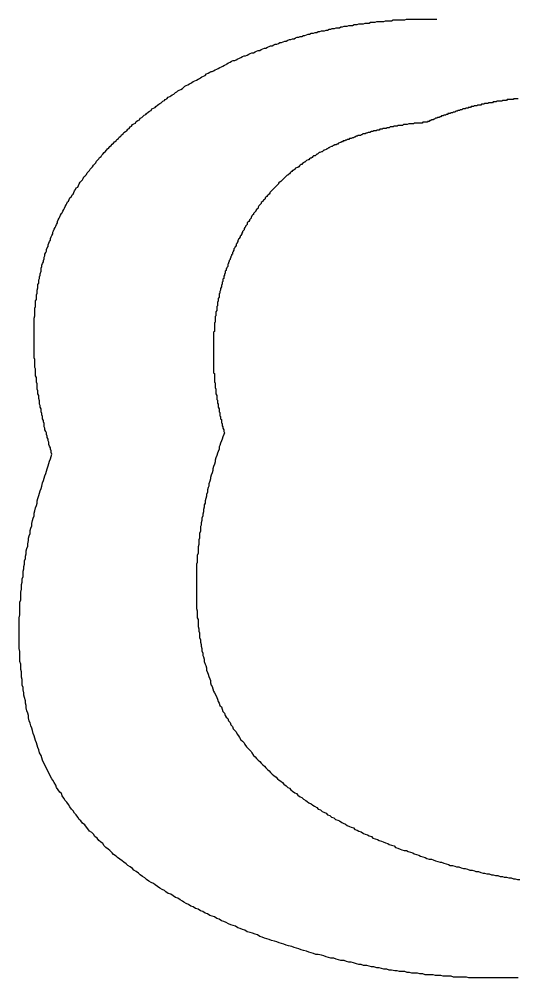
# Model space of a CAD drawing. Extents: x 83 to 239, y 31 to 153.
# Drawn here: x 152.064 to 152.703, y 141.967 to 143.195 of the extents above; entities that cross this region are included whole.
import ezdxf

# ---------------------------------------------------------------- set-up
doc = ezdxf.new("R2010")
doc.units = 0
doc.layers.get('0').update_dxf_attribs({"linetype": 'CONTINUOUS'})

msp = doc.modelspace()

# ---------------------------------------------------------------- linework, layer by layer
at = {"color": 7}
for points in [[(152.106, 142.638, 0), (152.105, 142.64, 0), (152.105, 142.642, 0), (152.104, 142.644, 0), (152.104, 142.646, 0), (152.103, 142.648, 0), (152.102, 142.65, 0), (152.102, 142.653, 0), (152.101, 142.655, 0), (152.101, 142.657, 0), (152.1, 142.659, 0), (152.1, 142.661, 0), (152.099, 142.663, 0), (152.099, 142.665, 0), (152.098, 142.667, 0), (152.097, 142.669, 0), (152.097, 142.671, 0), (152.096, 142.673, 0), (152.096, 142.675, 0), (152.096, 142.677, 0), (152.095, 142.679, 0), (152.095, 142.681, 0), (152.094, 142.683, 0), (152.094, 142.686, 0), (152.093, 142.688, 0), (152.093, 142.69, 0), (152.092, 142.692, 0), (152.092, 142.694, 0), (152.092, 142.696, 0), (152.091, 142.698, 0), (152.091, 142.7, 0), (152.09, 142.702, 0), (152.09, 142.704, 0), (152.09, 142.706, 0), (152.089, 142.709, 0), (152.089, 142.711, 0), (152.089, 142.713, 0), (152.088, 142.715, 0), (152.088, 142.717, 0), (152.088, 142.719, 0), (152.087, 142.721, 0), (152.087, 142.723, 0), (152.087, 142.725, 0), (152.087, 142.728, 0), (152.086, 142.73, 0), (152.086, 142.732, 0), (152.086, 142.734, 0), (152.086, 142.736, 0), (152.085, 142.738, 0), (152.085, 142.74, 0), (152.085, 142.742, 0), (152.085, 142.744, 0), (152.085, 142.747, 0), (152.084, 142.749, 0), (152.084, 142.751, 0), (152.084, 142.753, 0), (152.084, 142.755, 0), (152.084, 142.757, 0), (152.084, 142.759, 0), (152.083, 142.761, 0), (152.083, 142.764, 0), (152.083, 142.766, 0), (152.083, 142.768, 0), (152.083, 142.77, 0), (152.083, 142.772, 0), (152.083, 142.774, 0), (152.083, 142.776, 0), (152.083, 142.778, 0), (152.083, 142.781, 0), (152.083, 142.783, 0), (152.083, 142.785, 0), (152.083, 142.787, 0), (152.083, 142.789, 0), (152.083, 142.791, 0), (152.083, 142.793, 0), (152.083, 142.795, 0), (152.083, 142.798, 0), (152.083, 142.8, 0), (152.083, 142.802, 0), (152.083, 142.804, 0), (152.083, 142.806, 0), (152.083, 142.808, 0), (152.083, 142.81, 0), (152.083, 142.812, 0), (152.084, 142.815, 0), (152.084, 142.817, 0), (152.084, 142.819, 0), (152.084, 142.821, 0), (152.084, 142.823, 0), (152.084, 142.825, 0), (152.085, 142.827, 0), (152.085, 142.829, 0), (152.085, 142.832, 0), (152.085, 142.834, 0), (152.086, 142.836, 0), (152.086, 142.838, 0), (152.086, 142.84, 0), (152.086, 142.842, 0), (152.087, 142.844, 0), (152.087, 142.846, 0), (152.087, 142.848, 0), (152.088, 142.851, 0), (152.088, 142.853, 0), (152.088, 142.855, 0), (152.089, 142.857, 0), (152.089, 142.859, 0), (152.089, 142.861, 0), (152.09, 142.863, 0), (152.09, 142.865, 0), (152.091, 142.867, 0), (152.091, 142.869, 0), (152.092, 142.872, 0), (152.092, 142.874, 0), (152.092, 142.876, 0), (152.093, 142.878, 0), (152.093, 142.88, 0), (152.094, 142.882, 0), (152.095, 142.884, 0), (152.095, 142.886, 0), (152.096, 142.888, 0), (152.096, 142.89, 0), (152.097, 142.892, 0), (152.097, 142.894, 0), (152.098, 142.896, 0), (152.099, 142.898, 0), (152.099, 142.9, 0), (152.1, 142.902, 0), (152.101, 142.904, 0), (152.101, 142.906, 0), (152.102, 142.908, 0), (152.103, 142.91, 0), (152.104, 142.912, 0), (152.104, 142.914, 0), (152.105, 142.916, 0), (152.106, 142.918, 0), (152.107, 142.92, 0), (152.107, 142.922, 0), (152.108, 142.924, 0), (152.109, 142.926, 0), (152.11, 142.928, 0), (152.111, 142.93, 0), (152.112, 142.932, 0), (152.113, 142.934, 0), (152.113, 142.936, 0), (152.114, 142.938, 0), (152.115, 142.94, 0), (152.116, 142.942, 0), (152.117, 142.944, 0), (152.118, 142.946, 0), (152.119, 142.947, 0), (152.12, 142.949, 0), (152.121, 142.951, 0), (152.122, 142.953, 0), (152.123, 142.955, 0), (152.124, 142.957, 0), (152.125, 142.959, 0), (152.126, 142.961, 0), (152.127, 142.962, 0), (152.128, 142.964, 0), (152.129, 142.966, 0), (152.131, 142.968, 0), (152.132, 142.97, 0), (152.133, 142.971, 0), (152.134, 142.973, 0), (152.135, 142.975, 0), (152.136, 142.977, 0), (152.137, 142.979, 0), (152.139, 142.98, 0), (152.14, 142.982, 0), (152.141, 142.984, 0), (152.142, 142.986, 0), (152.143, 142.987, 0), (152.145, 142.989, 0), (152.146, 142.991, 0), (152.147, 142.993, 0), (152.148, 142.994, 0), (152.15, 142.996, 0), (152.151, 142.998, 0), (152.152, 142.999, 0), (152.154, 143.001, 0), (152.155, 143.003, 0), (152.156, 143.004, 0), (152.158, 143.006, 0), (152.159, 143.008, 0), (152.16, 143.009, 0), (152.162, 143.011, 0), (152.163, 143.013, 0), (152.164, 143.014, 0), (152.166, 143.016, 0), (152.167, 143.018, 0), (152.169, 143.019, 0), (152.17, 143.021, 0), (152.171, 143.022, 0), (152.173, 143.024, 0), (152.174, 143.025, 0), (152.176, 143.027, 0), (152.177, 143.029, 0), (152.179, 143.03, 0), (152.18, 143.032, 0), (152.182, 143.033, 0), (152.183, 143.035, 0), (152.185, 143.036, 0), (152.186, 143.038, 0), (152.188, 143.039, 0), (152.189, 143.041, 0), (152.191, 143.042, 0), (152.192, 143.044, 0), (152.194, 143.045, 0), (152.195, 143.047, 0), (152.197, 143.048, 0), (152.198, 143.05, 0), (152.2, 143.051, 0), (152.202, 143.052, 0), (152.203, 143.054, 0), (152.205, 143.055, 0), (152.206, 143.057, 0), (152.208, 143.058, 0), (152.209, 143.06, 0), (152.211, 143.061, 0), (152.213, 143.062, 0), (152.214, 143.064, 0), (152.216, 143.065, 0), (152.218, 143.066, 0), (152.219, 143.068, 0), (152.221, 143.069, 0), (152.222, 143.07, 0), (152.224, 143.072, 0), (152.226, 143.073, 0), (152.227, 143.074, 0), (152.229, 143.076, 0), (152.231, 143.077, 0), (152.233, 143.078, 0), (152.234, 143.08, 0), (152.236, 143.081, 0), (152.238, 143.082, 0), (152.239, 143.083, 0), (152.241, 143.085, 0), (152.243, 143.086, 0), (152.244, 143.087, 0), (152.246, 143.088, 0), (152.248, 143.09, 0), (152.25, 143.091, 0), (152.251, 143.092, 0), (152.253, 143.093, 0), (152.255, 143.095, 0), (152.257, 143.096, 0), (152.258, 143.097, 0), (152.26, 143.098, 0), (152.262, 143.099, 0), (152.264, 143.101, 0), (152.266, 143.102, 0), (152.267, 143.103, 0), (152.269, 143.104, 0), (152.271, 143.105, 0), (152.273, 143.106, 0), (152.274, 143.107, 0), (152.276, 143.109, 0), (152.278, 143.11, 0), (152.28, 143.111, 0), (152.282, 143.112, 0), (152.284, 143.113, 0), (152.285, 143.114, 0), (152.287, 143.115, 0), (152.289, 143.116, 0), (152.291, 143.117, 0), (152.293, 143.118, 0), (152.295, 143.119, 0), (152.296, 143.12, 0), (152.298, 143.121, 0), (152.3, 143.122, 0), (152.302, 143.123, 0), (152.304, 143.125, 0), (152.306, 143.126, 0), (152.308, 143.127, 0), (152.31, 143.128, 0), (152.311, 143.128, 0), (152.313, 143.129, 0), (152.315, 143.13, 0), (152.317, 143.131, 0), (152.319, 143.132, 0), (152.321, 143.133, 0), (152.323, 143.134, 0), (152.325, 143.135, 0), (152.327, 143.136, 0), (152.329, 143.137, 0), (152.33, 143.138, 0), (152.332, 143.139, 0), (152.334, 143.14, 0), (152.336, 143.141, 0), (152.338, 143.142, 0), (152.34, 143.142, 0), (152.342, 143.143, 0), (152.344, 143.144, 0), (152.346, 143.145, 0), (152.348, 143.146, 0), (152.35, 143.147, 0), (152.352, 143.148, 0), (152.354, 143.148, 0), (152.356, 143.149, 0), (152.358, 143.15, 0), (152.36, 143.151, 0), (152.362, 143.152, 0), (152.364, 143.152, 0), (152.366, 143.153, 0), (152.368, 143.154, 0), (152.37, 143.155, 0), (152.372, 143.155, 0), (152.374, 143.156, 0), (152.376, 143.157, 0), (152.378, 143.158, 0), (152.38, 143.158, 0), (152.382, 143.159, 0), (152.384, 143.16, 0), (152.386, 143.161, 0), (152.388, 143.161, 0), (152.39, 143.162, 0), (152.392, 143.163, 0), (152.394, 143.163, 0), (152.396, 143.164, 0), (152.398, 143.165, 0), (152.4, 143.165, 0), (152.402, 143.166, 0), (152.404, 143.167, 0), (152.406, 143.167, 0), (152.408, 143.168, 0), (152.41, 143.169, 0), (152.412, 143.169, 0), (152.414, 143.17, 0), (152.416, 143.17, 0), (152.418, 143.171, 0), (152.42, 143.172, 0), (152.422, 143.172, 0), (152.424, 143.173, 0), (152.426, 143.173, 0), (152.428, 143.174, 0), (152.43, 143.174, 0), (152.432, 143.175, 0), (152.434, 143.176, 0), (152.436, 143.176, 0), (152.438, 143.177, 0), (152.441, 143.177, 0), (152.443, 143.178, 0), (152.445, 143.178, 0), (152.447, 143.179, 0), (152.449, 143.179, 0), (152.451, 143.18, 0), (152.453, 143.18, 0), (152.455, 143.18, 0), (152.457, 143.181, 0), (152.459, 143.181, 0), (152.461, 143.182, 0), (152.463, 143.182, 0), (152.465, 143.183, 0), (152.468, 143.183, 0), (152.47, 143.184, 0), (152.472, 143.184, 0), (152.474, 143.184, 0), (152.476, 143.185, 0), (152.478, 143.185, 0), (152.48, 143.186, 0), (152.482, 143.186, 0), (152.484, 143.186, 0), (152.486, 143.187, 0), (152.488, 143.187, 0), (152.491, 143.187, 0), (152.493, 143.188, 0), (152.495, 143.188, 0), (152.497, 143.188, 0), (152.499, 143.189, 0), (152.501, 143.189, 0), (152.503, 143.189, 0), (152.505, 143.189, 0), (152.507, 143.19, 0), (152.509, 143.19, 0), (152.512, 143.19, 0), (152.514, 143.191, 0), (152.516, 143.191, 0), (152.518, 143.191, 0), (152.52, 143.191, 0), (152.522, 143.192, 0), (152.524, 143.192, 0), (152.526, 143.192, 0), (152.528, 143.192, 0), (152.531, 143.192, 0), (152.533, 143.193, 0), (152.535, 143.193, 0), (152.537, 143.193, 0), (152.539, 143.193, 0), (152.541, 143.193, 0), (152.543, 143.194, 0), (152.545, 143.194, 0), (152.548, 143.194, 0), (152.55, 143.194, 0), (152.552, 143.194, 0), (152.554, 143.194, 0), (152.556, 143.194, 0), (152.558, 143.194, 0), (152.56, 143.195, 0), (152.562, 143.195, 0), (152.565, 143.195, 0), (152.567, 143.195, 0), (152.569, 143.195, 0), (152.571, 143.195, 0), (152.573, 143.195, 0), (152.575, 143.195, 0), (152.577, 143.195, 0), (152.579, 143.195, 0), (152.582, 143.195, 0), (152.584, 143.195, 0), (152.586, 143.195, 0), (152.588, 143.195, 0), (152.59, 143.195, 0), (152.592, 143.195, 0), (152.594, 143.195, 0), (152.596, 143.195, 0), (152.599, 143.195, 0)], [(152.703, 143.093, 0), (152.702, 143.093, 0), (152.701, 143.093, 0), (152.701, 143.093, 0), (152.7, 143.093, 0), (152.699, 143.093, 0), (152.698, 143.093, 0), (152.697, 143.093, 0), (152.697, 143.092, 0), (152.696, 143.092, 0), (152.695, 143.092, 0), (152.694, 143.092, 0), (152.693, 143.092, 0), (152.692, 143.092, 0), (152.692, 143.092, 0), (152.691, 143.092, 0), (152.69, 143.092, 0), (152.689, 143.092, 0), (152.688, 143.091, 0), (152.688, 143.091, 0), (152.687, 143.091, 0), (152.686, 143.091, 0), (152.685, 143.091, 0), (152.684, 143.091, 0), (152.684, 143.091, 0), (152.683, 143.091, 0), (152.682, 143.09, 0), (152.681, 143.09, 0), (152.68, 143.09, 0), (152.679, 143.09, 0), (152.679, 143.09, 0), (152.678, 143.09, 0), (152.677, 143.09, 0), (152.676, 143.09, 0), (152.675, 143.089, 0), (152.675, 143.089, 0), (152.674, 143.089, 0), (152.673, 143.089, 0), (152.672, 143.089, 0), (152.671, 143.089, 0), (152.671, 143.089, 0), (152.67, 143.088, 0), (152.669, 143.088, 0), (152.668, 143.088, 0), (152.667, 143.088, 0), (152.667, 143.088, 0), (152.666, 143.088, 0), (152.665, 143.088, 0), (152.664, 143.087, 0), (152.663, 143.087, 0), (152.662, 143.087, 0), (152.662, 143.087, 0), (152.661, 143.087, 0), (152.66, 143.087, 0), (152.659, 143.086, 0), (152.658, 143.086, 0), (152.658, 143.086, 0), (152.657, 143.086, 0), (152.656, 143.086, 0), (152.655, 143.085, 0), (152.654, 143.085, 0), (152.654, 143.085, 0), (152.653, 143.085, 0), (152.652, 143.085, 0), (152.651, 143.085, 0), (152.65, 143.084, 0), (152.65, 143.084, 0), (152.649, 143.084, 0), (152.648, 143.084, 0), (152.647, 143.084, 0), (152.646, 143.083, 0), (152.646, 143.083, 0), (152.645, 143.083, 0), (152.644, 143.083, 0), (152.643, 143.083, 0), (152.642, 143.082, 0), (152.642, 143.082, 0), (152.641, 143.082, 0), (152.64, 143.082, 0), (152.639, 143.082, 0), (152.639, 143.081, 0), (152.638, 143.081, 0), (152.637, 143.081, 0), (152.636, 143.081, 0), (152.635, 143.08, 0), (152.635, 143.08, 0), (152.634, 143.08, 0), (152.633, 143.08, 0), (152.632, 143.08, 0), (152.631, 143.079, 0), (152.631, 143.079, 0), (152.63, 143.079, 0), (152.629, 143.079, 0), (152.628, 143.078, 0), (152.627, 143.078, 0), (152.627, 143.078, 0), (152.626, 143.078, 0), (152.625, 143.077, 0), (152.624, 143.077, 0), (152.624, 143.077, 0), (152.623, 143.077, 0), (152.622, 143.076, 0), (152.621, 143.076, 0), (152.62, 143.076, 0), (152.62, 143.076, 0), (152.619, 143.075, 0), (152.618, 143.075, 0), (152.617, 143.075, 0), (152.617, 143.075, 0), (152.616, 143.074, 0), (152.615, 143.074, 0), (152.614, 143.074, 0), (152.613, 143.074, 0), (152.613, 143.073, 0), (152.612, 143.073, 0), (152.611, 143.073, 0), (152.61, 143.072, 0), (152.61, 143.072, 0), (152.609, 143.072, 0), (152.608, 143.072, 0), (152.607, 143.071, 0), (152.606, 143.071, 0), (152.606, 143.071, 0), (152.605, 143.071, 0), (152.604, 143.07, 0), (152.603, 143.07, 0), (152.603, 143.07, 0), (152.602, 143.069, 0), (152.601, 143.069, 0), (152.6, 143.069, 0), (152.6, 143.069, 0), (152.599, 143.068, 0), (152.598, 143.068, 0), (152.597, 143.068, 0), (152.596, 143.067, 0), (152.596, 143.067, 0), (152.595, 143.067, 0), (152.594, 143.066, 0), (152.593, 143.066, 0), (152.593, 143.066, 0), (152.592, 143.066, 0), (152.591, 143.065, 0), (152.59, 143.065, 0), (152.59, 143.065, 0), (152.589, 143.064, 0), (152.588, 143.064, 0), (152.587, 143.064, 0), (152.587, 143.063, 0), (152.586, 143.063, 0), (152.585, 143.063, 0)], [(152.585, 143.063, 0), (152.584, 143.063, 0), (152.582, 143.063, 0), (152.581, 143.063, 0), (152.58, 143.062, 0), (152.578, 143.062, 0), (152.577, 143.062, 0), (152.576, 143.062, 0), (152.574, 143.062, 0), (152.573, 143.062, 0), (152.572, 143.062, 0), (152.57, 143.062, 0), (152.569, 143.061, 0), (152.568, 143.061, 0), (152.567, 143.061, 0), (152.565, 143.061, 0), (152.564, 143.061, 0), (152.563, 143.061, 0), (152.561, 143.06, 0), (152.56, 143.06, 0), (152.559, 143.06, 0), (152.557, 143.06, 0), (152.556, 143.06, 0), (152.555, 143.059, 0), (152.553, 143.059, 0), (152.552, 143.059, 0), (152.551, 143.059, 0), (152.549, 143.059, 0), (152.548, 143.058, 0), (152.547, 143.058, 0), (152.546, 143.058, 0), (152.544, 143.058, 0), (152.543, 143.057, 0), (152.542, 143.057, 0), (152.54, 143.057, 0), (152.539, 143.057, 0), (152.538, 143.056, 0), (152.536, 143.056, 0), (152.535, 143.056, 0), (152.534, 143.055, 0), (152.533, 143.055, 0), (152.531, 143.055, 0), (152.53, 143.055, 0), (152.529, 143.054, 0), (152.527, 143.054, 0), (152.526, 143.054, 0), (152.525, 143.053, 0), (152.523, 143.053, 0), (152.522, 143.053, 0), (152.521, 143.052, 0), (152.52, 143.052, 0), (152.518, 143.052, 0), (152.517, 143.051, 0), (152.516, 143.051, 0), (152.515, 143.051, 0), (152.513, 143.05, 0), (152.512, 143.05, 0), (152.511, 143.05, 0), (152.509, 143.049, 0), (152.508, 143.049, 0), (152.507, 143.048, 0), (152.506, 143.048, 0), (152.504, 143.048, 0), (152.503, 143.047, 0), (152.502, 143.047, 0), (152.501, 143.046, 0), (152.499, 143.046, 0), (152.498, 143.046, 0), (152.497, 143.045, 0), (152.496, 143.045, 0), (152.494, 143.044, 0), (152.493, 143.044, 0), (152.492, 143.043, 0), (152.491, 143.043, 0), (152.489, 143.042, 0), (152.488, 143.042, 0), (152.487, 143.042, 0), (152.486, 143.041, 0), (152.484, 143.041, 0), (152.483, 143.04, 0), (152.482, 143.04, 0), (152.481, 143.039, 0), (152.479, 143.039, 0), (152.478, 143.038, 0), (152.477, 143.038, 0), (152.476, 143.037, 0), (152.475, 143.037, 0), (152.473, 143.036, 0), (152.472, 143.035, 0), (152.471, 143.035, 0), (152.47, 143.034, 0), (152.468, 143.034, 0), (152.467, 143.033, 0), (152.466, 143.033, 0), (152.465, 143.032, 0), (152.464, 143.032, 0), (152.462, 143.031, 0), (152.461, 143.03, 0), (152.46, 143.03, 0), (152.459, 143.029, 0), (152.458, 143.029, 0), (152.457, 143.028, 0), (152.455, 143.027, 0), (152.454, 143.027, 0), (152.453, 143.026, 0), (152.452, 143.025, 0), (152.451, 143.025, 0), (152.449, 143.024, 0), (152.448, 143.024, 0), (152.447, 143.023, 0), (152.446, 143.022, 0), (152.445, 143.022, 0), (152.444, 143.021, 0), (152.443, 143.02, 0), (152.441, 143.02, 0), (152.44, 143.019, 0), (152.439, 143.018, 0), (152.438, 143.017, 0), (152.437, 143.017, 0), (152.436, 143.016, 0), (152.435, 143.015, 0), (152.434, 143.015, 0), (152.432, 143.014, 0), (152.431, 143.013, 0), (152.43, 143.012, 0), (152.429, 143.012, 0), (152.428, 143.011, 0), (152.427, 143.01, 0), (152.426, 143.009, 0), (152.425, 143.009, 0), (152.424, 143.008, 0), (152.423, 143.007, 0), (152.422, 143.006, 0), (152.421, 143.005, 0), (152.42, 143.005, 0), (152.418, 143.004, 0), (152.417, 143.003, 0), (152.416, 143.002, 0), (152.415, 143.001, 0), (152.414, 143.001, 0), (152.413, 143, 0), (152.412, 142.999, 0), (152.411, 142.998, 0), (152.41, 142.997, 0), (152.409, 142.996, 0), (152.408, 142.995, 0), (152.407, 142.995, 0), (152.406, 142.994, 0), (152.405, 142.993, 0), (152.404, 142.992, 0), (152.403, 142.991, 0), (152.402, 142.99, 0), (152.401, 142.989, 0), (152.4, 142.988, 0), (152.399, 142.987, 0), (152.398, 142.986, 0), (152.397, 142.986, 0), (152.396, 142.985, 0), (152.396, 142.984, 0), (152.395, 142.983, 0), (152.394, 142.982, 0), (152.393, 142.981, 0), (152.392, 142.98, 0), (152.391, 142.979, 0), (152.39, 142.978, 0), (152.389, 142.977, 0), (152.388, 142.976, 0), (152.387, 142.975, 0), (152.386, 142.974, 0), (152.385, 142.973, 0), (152.385, 142.972, 0), (152.384, 142.971, 0), (152.383, 142.97, 0), (152.382, 142.969, 0), (152.381, 142.968, 0), (152.38, 142.967, 0), (152.379, 142.966, 0), (152.379, 142.965, 0), (152.378, 142.964, 0), (152.377, 142.963, 0), (152.376, 142.962, 0), (152.375, 142.961, 0), (152.374, 142.96, 0), (152.374, 142.959, 0), (152.373, 142.958, 0), (152.372, 142.957, 0), (152.371, 142.956, 0), (152.37, 142.954, 0), (152.37, 142.953, 0), (152.369, 142.952, 0), (152.368, 142.951, 0), (152.367, 142.95, 0), (152.367, 142.949, 0), (152.366, 142.948, 0), (152.365, 142.947, 0), (152.364, 142.946, 0), (152.364, 142.945, 0), (152.363, 142.944, 0), (152.362, 142.943, 0), (152.361, 142.941, 0), (152.361, 142.94, 0), (152.36, 142.939, 0), (152.359, 142.938, 0), (152.359, 142.937, 0), (152.358, 142.936, 0), (152.357, 142.935, 0), (152.356, 142.934, 0), (152.356, 142.932, 0), (152.355, 142.931, 0), (152.354, 142.93, 0), (152.354, 142.929, 0), (152.353, 142.928, 0), (152.352, 142.927, 0), (152.352, 142.925, 0), (152.351, 142.924, 0), (152.35, 142.923, 0), (152.35, 142.922, 0), (152.349, 142.921, 0), (152.349, 142.92, 0), (152.348, 142.918, 0), (152.347, 142.917, 0), (152.347, 142.916, 0), (152.346, 142.915, 0), (152.346, 142.914, 0), (152.345, 142.913, 0), (152.344, 142.911, 0), (152.344, 142.91, 0), (152.343, 142.909, 0), (152.343, 142.908, 0), (152.342, 142.907, 0), (152.342, 142.905, 0), (152.341, 142.904, 0), (152.34, 142.903, 0), (152.34, 142.902, 0), (152.339, 142.901, 0), (152.339, 142.899, 0), (152.338, 142.898, 0), (152.338, 142.897, 0), (152.337, 142.896, 0), (152.337, 142.894, 0), (152.336, 142.893, 0), (152.336, 142.892, 0), (152.335, 142.891, 0), (152.335, 142.89, 0), (152.334, 142.888, 0), (152.334, 142.887, 0), (152.333, 142.886, 0), (152.333, 142.885, 0), (152.332, 142.883, 0), (152.332, 142.882, 0), (152.331, 142.881, 0), (152.331, 142.88, 0), (152.331, 142.878, 0), (152.33, 142.877, 0), (152.33, 142.876, 0), (152.329, 142.875, 0), (152.329, 142.873, 0), (152.328, 142.872, 0), (152.328, 142.871, 0), (152.328, 142.87, 0), (152.327, 142.868, 0), (152.327, 142.867, 0), (152.326, 142.866, 0), (152.326, 142.864, 0), (152.326, 142.863, 0), (152.325, 142.862, 0), (152.325, 142.861, 0), (152.325, 142.859, 0), (152.324, 142.858, 0), (152.324, 142.857, 0), (152.324, 142.856, 0), (152.323, 142.854, 0), (152.323, 142.853, 0), (152.323, 142.852, 0), (152.322, 142.85, 0), (152.322, 142.849, 0), (152.322, 142.848, 0), (152.321, 142.846, 0), (152.321, 142.845, 0), (152.321, 142.844, 0), (152.32, 142.843, 0), (152.32, 142.841, 0), (152.32, 142.84, 0), (152.32, 142.839, 0), (152.319, 142.837, 0), (152.319, 142.836, 0), (152.319, 142.835, 0), (152.319, 142.834, 0), (152.318, 142.832, 0), (152.318, 142.831, 0), (152.318, 142.83, 0), (152.318, 142.828, 0), (152.317, 142.827, 0), (152.317, 142.826, 0), (152.317, 142.824, 0), (152.317, 142.823, 0), (152.317, 142.822, 0), (152.316, 142.82, 0), (152.316, 142.819, 0), (152.316, 142.818, 0), (152.316, 142.816, 0), (152.316, 142.815, 0), (152.315, 142.814, 0), (152.315, 142.813, 0), (152.315, 142.811, 0), (152.315, 142.81, 0), (152.315, 142.809, 0), (152.315, 142.807, 0), (152.314, 142.806, 0), (152.314, 142.805, 0), (152.314, 142.803, 0), (152.314, 142.802, 0), (152.314, 142.801, 0), (152.314, 142.799, 0), (152.314, 142.798, 0), (152.314, 142.797, 0), (152.314, 142.795, 0), (152.313, 142.794, 0), (152.313, 142.793, 0), (152.313, 142.791, 0), (152.313, 142.79, 0), (152.313, 142.789, 0), (152.313, 142.787, 0), (152.313, 142.786, 0), (152.313, 142.785, 0), (152.313, 142.783, 0), (152.313, 142.782, 0), (152.313, 142.781, 0), (152.313, 142.779, 0), (152.313, 142.778, 0), (152.313, 142.777, 0), (152.313, 142.776, 0), (152.313, 142.774, 0), (152.313, 142.773, 0), (152.313, 142.772, 0), (152.313, 142.77, 0), (152.313, 142.769, 0), (152.313, 142.768, 0), (152.313, 142.766, 0), (152.313, 142.765, 0), (152.313, 142.764, 0), (152.313, 142.762, 0), (152.313, 142.761, 0), (152.313, 142.76, 0), (152.313, 142.758, 0), (152.313, 142.757, 0), (152.313, 142.756, 0), (152.313, 142.754, 0), (152.313, 142.753, 0), (152.313, 142.752, 0), (152.313, 142.75, 0), (152.313, 142.749, 0), (152.313, 142.748, 0), (152.313, 142.746, 0), (152.313, 142.745, 0), (152.313, 142.744, 0), (152.313, 142.742, 0), (152.314, 142.741, 0), (152.314, 142.74, 0), (152.314, 142.738, 0), (152.314, 142.737, 0), (152.314, 142.736, 0), (152.314, 142.734, 0), (152.314, 142.733, 0), (152.314, 142.732, 0), (152.314, 142.73, 0), (152.315, 142.729, 0), (152.315, 142.728, 0), (152.315, 142.727, 0), (152.315, 142.725, 0), (152.315, 142.724, 0), (152.315, 142.723, 0), (152.316, 142.721, 0), (152.316, 142.72, 0), (152.316, 142.719, 0), (152.316, 142.717, 0), (152.316, 142.716, 0), (152.316, 142.715, 0), (152.317, 142.713, 0), (152.317, 142.712, 0), (152.317, 142.711, 0), (152.317, 142.709, 0), (152.317, 142.708, 0), (152.318, 142.707, 0), (152.318, 142.706, 0), (152.318, 142.704, 0), (152.318, 142.703, 0), (152.319, 142.702, 0), (152.319, 142.7, 0), (152.319, 142.699, 0), (152.319, 142.698, 0), (152.32, 142.696, 0), (152.32, 142.695, 0), (152.32, 142.694, 0), (152.32, 142.692, 0), (152.321, 142.691, 0), (152.321, 142.69, 0), (152.321, 142.689, 0), (152.321, 142.687, 0), (152.322, 142.686, 0), (152.322, 142.685, 0), (152.322, 142.683, 0), (152.323, 142.682, 0), (152.323, 142.681, 0), (152.323, 142.68, 0), (152.323, 142.678, 0), (152.324, 142.677, 0), (152.324, 142.676, 0), (152.324, 142.674, 0), (152.325, 142.673, 0), (152.325, 142.672, 0), (152.325, 142.671, 0), (152.326, 142.669, 0), (152.326, 142.668, 0), (152.326, 142.667, 0), (152.327, 142.665, 0)], [(152.327, 142.665, 0), (152.326, 142.663, 0), (152.325, 142.66, 0), (152.324, 142.657, 0), (152.323, 142.655, 0), (152.322, 142.652, 0), (152.321, 142.649, 0), (152.32, 142.647, 0), (152.32, 142.644, 0), (152.319, 142.641, 0), (152.318, 142.639, 0), (152.317, 142.636, 0), (152.316, 142.633, 0), (152.315, 142.63, 0), (152.315, 142.628, 0), (152.314, 142.625, 0), (152.313, 142.622, 0), (152.312, 142.619, 0), (152.312, 142.617, 0), (152.311, 142.614, 0), (152.31, 142.611, 0), (152.309, 142.608, 0), (152.309, 142.606, 0), (152.308, 142.603, 0), (152.307, 142.6, 0), (152.307, 142.597, 0), (152.306, 142.595, 0), (152.305, 142.592, 0), (152.305, 142.589, 0), (152.304, 142.586, 0), (152.304, 142.584, 0), (152.303, 142.581, 0), (152.302, 142.578, 0), (152.302, 142.575, 0), (152.301, 142.573, 0), (152.301, 142.57, 0), (152.3, 142.567, 0), (152.3, 142.564, 0), (152.299, 142.561, 0), (152.299, 142.559, 0), (152.298, 142.556, 0), (152.298, 142.553, 0), (152.297, 142.55, 0), (152.297, 142.547, 0), (152.296, 142.545, 0), (152.296, 142.542, 0), (152.296, 142.539, 0), (152.295, 142.536, 0), (152.295, 142.533, 0), (152.295, 142.53, 0), (152.294, 142.528, 0), (152.294, 142.525, 0), (152.294, 142.522, 0), (152.293, 142.519, 0), (152.293, 142.516, 0), (152.293, 142.514, 0), (152.293, 142.511, 0), (152.292, 142.508, 0), (152.292, 142.505, 0), (152.292, 142.502, 0), (152.292, 142.499, 0), (152.291, 142.497, 0), (152.291, 142.494, 0), (152.291, 142.491, 0), (152.291, 142.488, 0), (152.291, 142.485, 0), (152.291, 142.482, 0), (152.291, 142.48, 0), (152.291, 142.477, 0), (152.291, 142.474, 0), (152.291, 142.471, 0), (152.291, 142.468, 0), (152.291, 142.465, 0), (152.291, 142.463, 0), (152.291, 142.46, 0), (152.291, 142.457, 0), (152.291, 142.454, 0), (152.291, 142.451, 0), (152.291, 142.448, 0), (152.291, 142.446, 0), (152.291, 142.443, 0), (152.291, 142.44, 0), (152.292, 142.437, 0), (152.292, 142.434, 0), (152.292, 142.431, 0), (152.292, 142.428, 0), (152.293, 142.426, 0), (152.293, 142.423, 0), (152.293, 142.42, 0), (152.293, 142.417, 0), (152.294, 142.414, 0), (152.294, 142.411, 0), (152.295, 142.409, 0), (152.295, 142.406, 0), (152.295, 142.403, 0), (152.296, 142.4, 0), (152.296, 142.397, 0), (152.297, 142.394, 0), (152.297, 142.392, 0), (152.298, 142.389, 0), (152.298, 142.386, 0), (152.299, 142.383, 0), (152.299, 142.38, 0), (152.3, 142.378, 0), (152.301, 142.375, 0), (152.301, 142.372, 0), (152.302, 142.369, 0), (152.303, 142.367, 0), (152.304, 142.364, 0), (152.304, 142.361, 0), (152.305, 142.358, 0), (152.306, 142.356, 0), (152.307, 142.353, 0), (152.308, 142.35, 0), (152.309, 142.348, 0), (152.309, 142.345, 0), (152.31, 142.342, 0), (152.311, 142.34, 0), (152.312, 142.337, 0), (152.313, 142.334, 0), (152.314, 142.332, 0), (152.316, 142.329, 0), (152.317, 142.326, 0), (152.318, 142.324, 0), (152.319, 142.321, 0), (152.32, 142.319, 0), (152.321, 142.316, 0), (152.323, 142.314, 0), (152.324, 142.311, 0), (152.325, 142.308, 0), (152.327, 142.306, 0), (152.328, 142.303, 0), (152.329, 142.301, 0), (152.331, 142.299, 0), (152.332, 142.296, 0), (152.334, 142.294, 0), (152.335, 142.291, 0), (152.337, 142.289, 0), (152.338, 142.286, 0), (152.34, 142.284, 0), (152.342, 142.282, 0), (152.343, 142.279, 0), (152.345, 142.277, 0), (152.346, 142.275, 0), (152.348, 142.272, 0), (152.35, 142.27, 0), (152.352, 142.268, 0), (152.353, 142.266, 0), (152.355, 142.263, 0), (152.357, 142.261, 0), (152.359, 142.259, 0), (152.361, 142.257, 0), (152.362, 142.255, 0), (152.364, 142.252, 0), (152.366, 142.25, 0), (152.368, 142.248, 0), (152.37, 142.246, 0), (152.372, 142.244, 0), (152.374, 142.242, 0), (152.376, 142.24, 0), (152.378, 142.238, 0), (152.38, 142.236, 0), (152.382, 142.234, 0), (152.384, 142.232, 0), (152.386, 142.23, 0), (152.388, 142.228, 0), (152.39, 142.226, 0), (152.393, 142.224, 0), (152.395, 142.222, 0), (152.397, 142.22, 0), (152.399, 142.219, 0), (152.401, 142.217, 0), (152.403, 142.215, 0), (152.406, 142.213, 0), (152.408, 142.211, 0), (152.41, 142.21, 0), (152.412, 142.208, 0), (152.414, 142.206, 0), (152.417, 142.204, 0), (152.419, 142.203, 0), (152.421, 142.201, 0), (152.424, 142.199, 0), (152.426, 142.198, 0), (152.428, 142.196, 0), (152.431, 142.194, 0), (152.433, 142.193, 0), (152.435, 142.191, 0), (152.438, 142.19, 0), (152.44, 142.188, 0), (152.442, 142.187, 0), (152.445, 142.185, 0), (152.447, 142.183, 0), (152.45, 142.182, 0), (152.452, 142.18, 0), (152.454, 142.179, 0), (152.457, 142.178, 0), (152.459, 142.176, 0), (152.462, 142.175, 0), (152.464, 142.173, 0), (152.467, 142.172, 0), (152.469, 142.17, 0), (152.472, 142.169, 0), (152.474, 142.168, 0), (152.477, 142.166, 0), (152.479, 142.165, 0), (152.482, 142.164, 0), (152.484, 142.162, 0), (152.487, 142.161, 0), (152.489, 142.16, 0), (152.492, 142.159, 0), (152.494, 142.157, 0), (152.497, 142.156, 0), (152.499, 142.155, 0), (152.502, 142.154, 0), (152.505, 142.152, 0), (152.507, 142.151, 0), (152.51, 142.15, 0), (152.512, 142.149, 0), (152.515, 142.148, 0), (152.517, 142.146, 0), (152.52, 142.145, 0), (152.523, 142.144, 0), (152.525, 142.143, 0), (152.528, 142.142, 0), (152.53, 142.141, 0), (152.533, 142.14, 0), (152.536, 142.139, 0), (152.538, 142.138, 0), (152.541, 142.137, 0), (152.544, 142.136, 0), (152.546, 142.134, 0), (152.549, 142.133, 0), (152.552, 142.132, 0), (152.554, 142.131, 0), (152.557, 142.13, 0), (152.56, 142.13, 0), (152.562, 142.129, 0), (152.565, 142.128, 0), (152.568, 142.127, 0), (152.57, 142.126, 0), (152.573, 142.125, 0), (152.576, 142.124, 0), (152.578, 142.123, 0), (152.581, 142.122, 0), (152.584, 142.121, 0), (152.586, 142.12, 0), (152.589, 142.119, 0), (152.592, 142.119, 0), (152.594, 142.118, 0), (152.597, 142.117, 0), (152.6, 142.116, 0), (152.603, 142.115, 0), (152.605, 142.115, 0), (152.608, 142.114, 0), (152.611, 142.113, 0), (152.614, 142.112, 0), (152.616, 142.111, 0), (152.619, 142.111, 0), (152.622, 142.11, 0), (152.624, 142.109, 0), (152.627, 142.109, 0), (152.63, 142.108, 0), (152.633, 142.107, 0), (152.635, 142.107, 0), (152.638, 142.106, 0), (152.641, 142.105, 0), (152.644, 142.105, 0), (152.647, 142.104, 0), (152.649, 142.103, 0), (152.652, 142.103, 0), (152.655, 142.102, 0), (152.658, 142.101, 0), (152.66, 142.101, 0), (152.663, 142.1, 0), (152.666, 142.1, 0), (152.669, 142.099, 0), (152.671, 142.099, 0), (152.674, 142.098, 0), (152.677, 142.098, 0), (152.68, 142.097, 0), (152.683, 142.097, 0), (152.685, 142.096, 0), (152.688, 142.096, 0), (152.691, 142.095, 0), (152.694, 142.095, 0), (152.697, 142.094, 0), (152.699, 142.094, 0), (152.702, 142.093, 0), (152.705, 142.093, 0)], [(152.703, 141.967, 0), (152.699, 141.967, 0), (152.696, 141.967, 0), (152.693, 141.967, 0), (152.689, 141.967, 0), (152.686, 141.967, 0), (152.683, 141.967, 0), (152.68, 141.967, 0), (152.676, 141.967, 0), (152.673, 141.967, 0), (152.67, 141.967, 0), (152.666, 141.967, 0), (152.663, 141.967, 0), (152.66, 141.967, 0), (152.656, 141.967, 0), (152.653, 141.967, 0), (152.65, 141.967, 0), (152.646, 141.967, 0), (152.643, 141.967, 0), (152.64, 141.967, 0), (152.637, 141.968, 0), (152.633, 141.968, 0), (152.63, 141.968, 0), (152.627, 141.968, 0), (152.623, 141.968, 0), (152.62, 141.968, 0), (152.617, 141.969, 0), (152.613, 141.969, 0), (152.61, 141.969, 0), (152.607, 141.969, 0), (152.604, 141.97, 0), (152.6, 141.97, 0), (152.597, 141.97, 0), (152.594, 141.971, 0), (152.59, 141.971, 0), (152.587, 141.971, 0), (152.584, 141.971, 0), (152.581, 141.972, 0), (152.577, 141.972, 0), (152.574, 141.973, 0), (152.571, 141.973, 0), (152.567, 141.973, 0), (152.564, 141.974, 0), (152.561, 141.974, 0), (152.558, 141.975, 0), (152.554, 141.975, 0), (152.551, 141.975, 0), (152.548, 141.976, 0), (152.545, 141.976, 0), (152.541, 141.977, 0), (152.538, 141.977, 0), (152.535, 141.978, 0), (152.531, 141.978, 0), (152.528, 141.979, 0), (152.525, 141.98, 0), (152.522, 141.98, 0), (152.518, 141.981, 0), (152.515, 141.981, 0), (152.512, 141.982, 0), (152.509, 141.983, 0), (152.505, 141.983, 0), (152.502, 141.984, 0), (152.499, 141.984, 0), (152.496, 141.985, 0), (152.492, 141.986, 0), (152.489, 141.987, 0), (152.486, 141.987, 0), (152.483, 141.988, 0), (152.48, 141.989, 0), (152.476, 141.989, 0), (152.473, 141.99, 0), (152.47, 141.991, 0), (152.467, 141.992, 0), (152.463, 141.992, 0), (152.46, 141.993, 0), (152.457, 141.994, 0), (152.454, 141.995, 0), (152.451, 141.996, 0), (152.447, 141.997, 0), (152.444, 141.997, 0), (152.441, 141.998, 0), (152.438, 141.999, 0), (152.435, 142, 0), (152.432, 142.001, 0), (152.428, 142.002, 0), (152.425, 142.003, 0), (152.422, 142.004, 0), (152.419, 142.005, 0), (152.416, 142.006, 0), (152.413, 142.007, 0), (152.409, 142.008, 0), (152.406, 142.009, 0), (152.403, 142.01, 0), (152.4, 142.011, 0), (152.397, 142.012, 0), (152.394, 142.013, 0), (152.391, 142.014, 0), (152.387, 142.015, 0), (152.384, 142.016, 0), (152.381, 142.017, 0), (152.378, 142.018, 0), (152.375, 142.019, 0), (152.372, 142.02, 0), (152.369, 142.022, 0), (152.366, 142.023, 0), (152.363, 142.024, 0), (152.36, 142.025, 0), (152.356, 142.026, 0), (152.353, 142.028, 0), (152.35, 142.029, 0), (152.347, 142.03, 0), (152.344, 142.031, 0), (152.341, 142.033, 0), (152.338, 142.034, 0), (152.335, 142.035, 0), (152.332, 142.036, 0), (152.329, 142.038, 0), (152.326, 142.039, 0), (152.323, 142.04, 0), (152.32, 142.042, 0), (152.317, 142.043, 0), (152.314, 142.045, 0), (152.311, 142.046, 0), (152.308, 142.047, 0), (152.305, 142.049, 0), (152.302, 142.05, 0), (152.299, 142.052, 0), (152.296, 142.053, 0), (152.293, 142.055, 0), (152.29, 142.056, 0), (152.287, 142.058, 0), (152.284, 142.059, 0), (152.281, 142.061, 0), (152.278, 142.062, 0), (152.275, 142.064, 0), (152.273, 142.065, 0), (152.27, 142.067, 0), (152.267, 142.069, 0), (152.264, 142.07, 0), (152.261, 142.072, 0), (152.258, 142.074, 0), (152.255, 142.075, 0), (152.252, 142.077, 0), (152.25, 142.079, 0), (152.247, 142.08, 0), (152.244, 142.082, 0), (152.241, 142.084, 0), (152.238, 142.086, 0), (152.236, 142.088, 0), (152.233, 142.089, 0), (152.23, 142.091, 0), (152.227, 142.093, 0), (152.225, 142.095, 0), (152.222, 142.097, 0), (152.219, 142.099, 0), (152.217, 142.101, 0), (152.214, 142.103, 0), (152.211, 142.105, 0), (152.209, 142.107, 0), (152.206, 142.109, 0), (152.203, 142.111, 0), (152.201, 142.113, 0), (152.198, 142.115, 0), (152.196, 142.117, 0), (152.193, 142.119, 0), (152.19, 142.121, 0), (152.188, 142.123, 0), (152.185, 142.125, 0), (152.183, 142.127, 0), (152.18, 142.13, 0), (152.178, 142.132, 0), (152.175, 142.134, 0), (152.173, 142.136, 0), (152.171, 142.139, 0), (152.168, 142.141, 0), (152.166, 142.143, 0), (152.164, 142.146, 0), (152.161, 142.148, 0), (152.159, 142.151, 0), (152.157, 142.153, 0), (152.154, 142.155, 0), (152.152, 142.158, 0), (152.15, 142.16, 0), (152.148, 142.163, 0), (152.145, 142.165, 0), (152.143, 142.168, 0), (152.141, 142.17, 0), (152.139, 142.173, 0), (152.137, 142.176, 0), (152.135, 142.178, 0), (152.133, 142.181, 0), (152.131, 142.183, 0), (152.129, 142.186, 0), (152.127, 142.189, 0), (152.125, 142.192, 0), (152.123, 142.194, 0), (152.121, 142.197, 0), (152.119, 142.2, 0), (152.118, 142.203, 0), (152.116, 142.205, 0), (152.114, 142.208, 0), (152.112, 142.211, 0), (152.111, 142.214, 0), (152.109, 142.217, 0), (152.107, 142.22, 0), (152.106, 142.222, 0), (152.104, 142.225, 0), (152.103, 142.228, 0), (152.101, 142.231, 0), (152.1, 142.234, 0), (152.098, 142.237, 0), (152.097, 142.24, 0), (152.095, 142.243, 0), (152.094, 142.246, 0), (152.093, 142.249, 0), (152.092, 142.252, 0), (152.09, 142.255, 0), (152.089, 142.259, 0), (152.088, 142.262, 0), (152.087, 142.265, 0), (152.086, 142.268, 0), (152.085, 142.271, 0), (152.084, 142.274, 0), (152.083, 142.277, 0), (152.082, 142.28, 0), (152.081, 142.284, 0), (152.08, 142.287, 0), (152.079, 142.29, 0), (152.078, 142.293, 0), (152.077, 142.296, 0), (152.076, 142.3, 0), (152.076, 142.303, 0), (152.075, 142.306, 0), (152.074, 142.309, 0), (152.073, 142.313, 0), (152.073, 142.316, 0), (152.072, 142.319, 0), (152.072, 142.322, 0), (152.071, 142.326, 0), (152.07, 142.329, 0), (152.07, 142.332, 0), (152.069, 142.336, 0), (152.069, 142.339, 0), (152.068, 142.342, 0), (152.068, 142.345, 0), (152.068, 142.349, 0), (152.067, 142.352, 0), (152.067, 142.355, 0), (152.067, 142.359, 0), (152.066, 142.362, 0), (152.066, 142.365, 0), (152.066, 142.369, 0), (152.065, 142.372, 0), (152.065, 142.375, 0), (152.065, 142.379, 0), (152.065, 142.382, 0), (152.065, 142.385, 0), (152.064, 142.389, 0), (152.064, 142.392, 0), (152.064, 142.395, 0), (152.064, 142.398, 0), (152.064, 142.402, 0), (152.064, 142.405, 0), (152.064, 142.408, 0), (152.064, 142.412, 0), (152.064, 142.415, 0), (152.064, 142.418, 0), (152.064, 142.422, 0), (152.064, 142.425, 0), (152.064, 142.428, 0), (152.065, 142.432, 0), (152.065, 142.435, 0), (152.065, 142.438, 0), (152.065, 142.441, 0), (152.065, 142.445, 0), (152.065, 142.448, 0), (152.066, 142.451, 0), (152.066, 142.455, 0), (152.066, 142.458, 0), (152.066, 142.461, 0), (152.067, 142.465, 0), (152.067, 142.468, 0), (152.067, 142.471, 0), (152.068, 142.474, 0), (152.068, 142.478, 0), (152.069, 142.481, 0), (152.069, 142.484, 0), (152.069, 142.488, 0), (152.07, 142.491, 0), (152.07, 142.494, 0), (152.071, 142.497, 0), (152.071, 142.501, 0), (152.072, 142.504, 0), (152.072, 142.507, 0), (152.073, 142.51, 0), (152.073, 142.514, 0), (152.074, 142.517, 0), (152.075, 142.52, 0), (152.075, 142.523, 0), (152.076, 142.527, 0), (152.076, 142.53, 0), (152.077, 142.533, 0), (152.078, 142.536, 0), (152.078, 142.54, 0), (152.079, 142.543, 0), (152.08, 142.546, 0), (152.08, 142.549, 0), (152.081, 142.553, 0), (152.082, 142.556, 0), (152.083, 142.559, 0), (152.083, 142.562, 0), (152.084, 142.565, 0), (152.085, 142.569, 0), (152.086, 142.572, 0), (152.087, 142.575, 0), (152.087, 142.578, 0), (152.088, 142.581, 0), (152.089, 142.585, 0), (152.09, 142.588, 0), (152.091, 142.591, 0), (152.092, 142.594, 0), (152.093, 142.597, 0), (152.094, 142.601, 0), (152.095, 142.604, 0), (152.096, 142.607, 0), (152.097, 142.61, 0), (152.098, 142.613, 0), (152.099, 142.616, 0), (152.1, 142.619, 0), (152.101, 142.623, 0), (152.102, 142.626, 0), (152.103, 142.629, 0), (152.104, 142.632, 0), (152.105, 142.635, 0), (152.106, 142.638, 0)]]:
    msp.add_polyline3d(points, dxfattribs=at)

doc.saveas('drawing.dxf')
